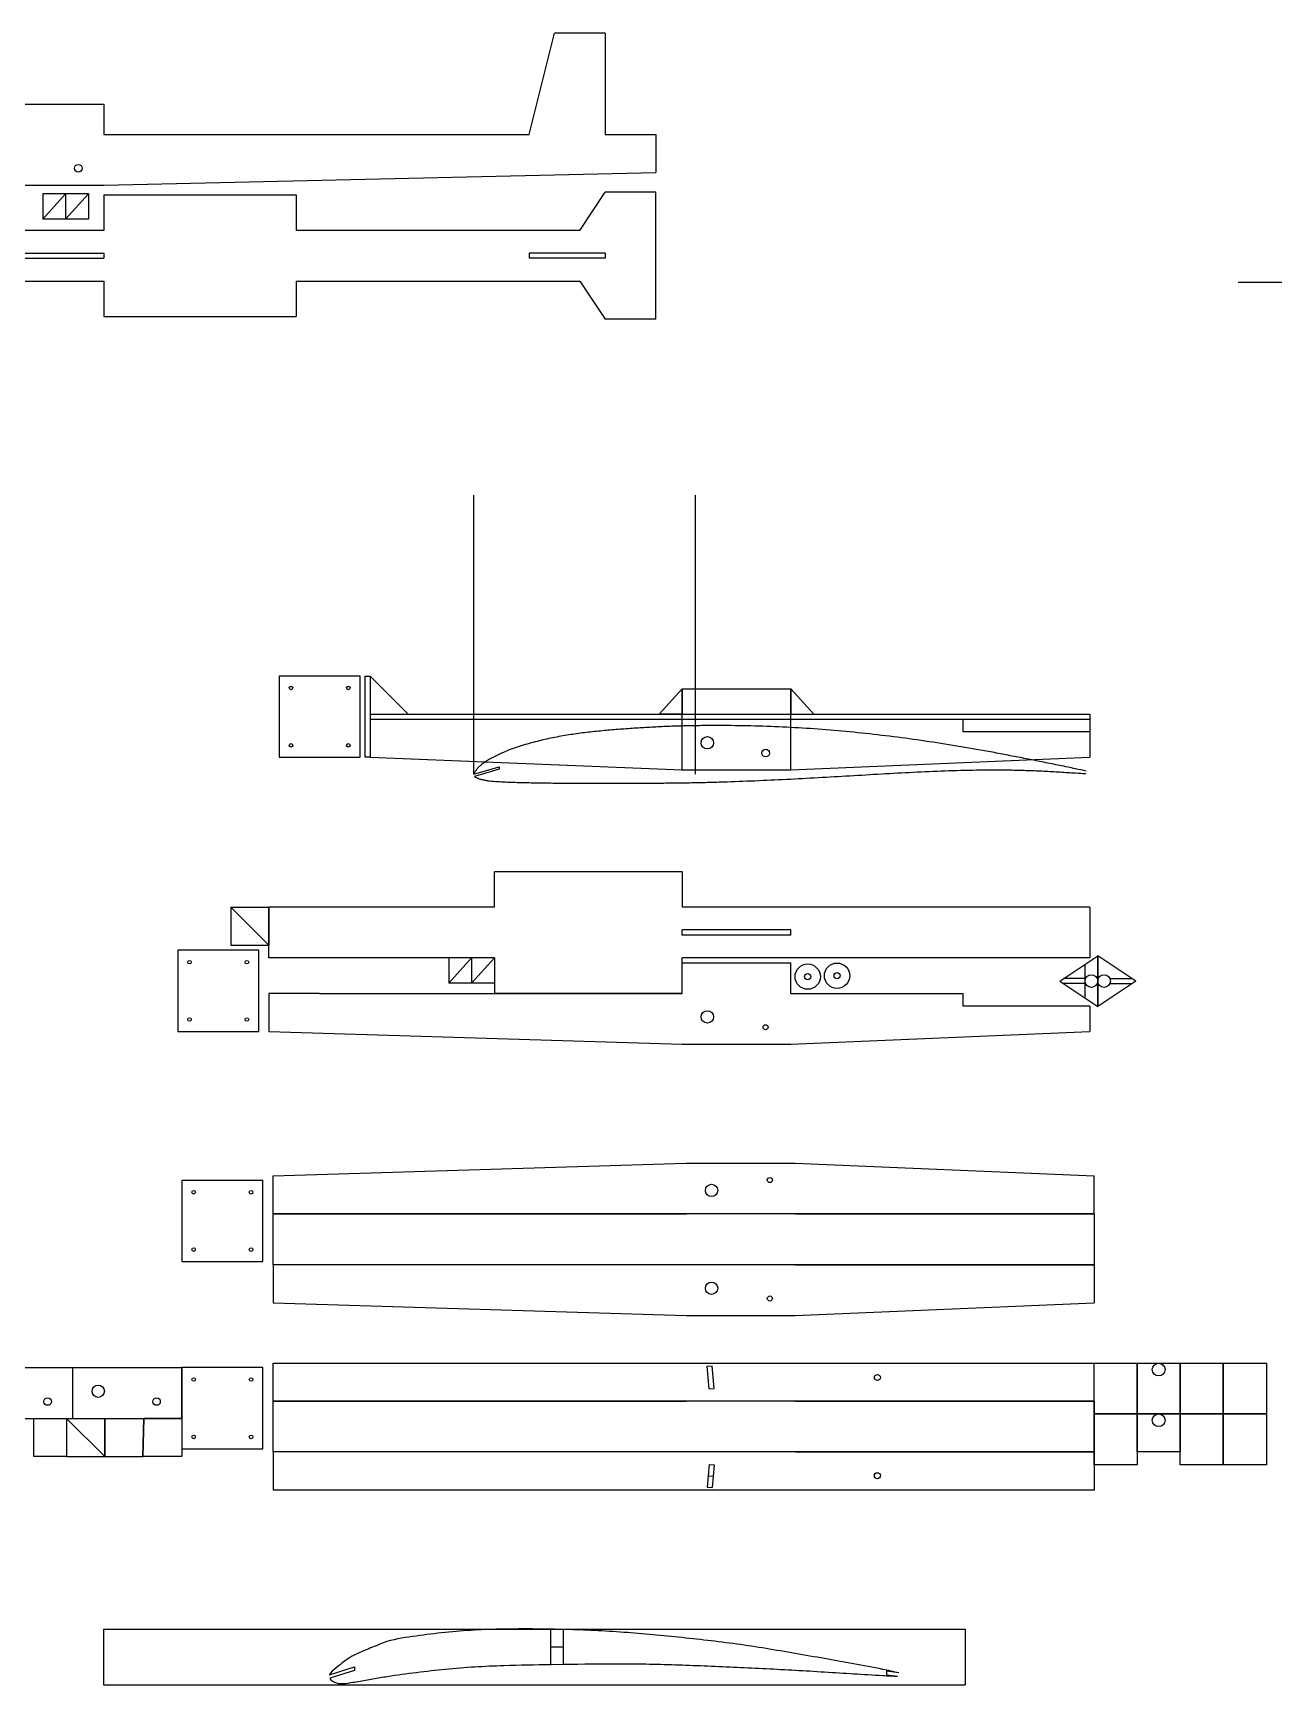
# Model space of a CAD drawing. Header units: millimetres. Extents: x -2 to 1825, y -447 to 591.
# Drawn here: x 652 to 1142, y -79 to 572 of the extents above; entities that cross this region are included whole.
import ezdxf

# ---------------------------------------------------------------- set-up
doc = ezdxf.new("R2010")
doc.units = ezdxf.units.MM

msp = doc.modelspace()

# ---------------------------------------------------------------- linework, layer by layer
for p, q in [((848.14, 532.34), (858.14, 572.34)), ((878.14, 572.34), (858.14, 572.34)), ((878.14, 572.34), (878.14, 532.34)), ((637.23, 544.34), (680.23, 544.34)), ((680.23, 544.34), (680.23, 532.34)), ((680.23, 532.34), (848.14, 532.34)), ((878.14, 532.34), (898.14, 532.34)), ((898.14, 532.34), (898.14, 517.34)), ((680.23, 512.34), (898.14, 517.34)), ((637.23, 512.34), (680.23, 512.34)), ((656.2, 498.96), (665.2, 508.96)), ((674.2, 508.96), (656.2, 508.96)), ((656.2, 508.96), (656.2, 498.96)), ((665.2, 498.96), (674.2, 508.96)), ((665.2, 508.96), (665.2, 498.96)), ((674.2, 508.96), (674.2, 498.96)), ((680.23, 508.51), (756.23, 508.51)), ((680.23, 508.51), (680.23, 494.51)), ((756.23, 508.51), (756.23, 494.51)), ((868.14, 494.51), (878.14, 509.51)), ((898.14, 509.51), (878.14, 509.51)), ((898.14, 459.51), (898.14, 509.51)), ((674.2, 498.96), (656.2, 498.96)), ((680.23, 494.51), (548.14, 494.51)), ((868.14, 494.51), (756.23, 494.51)), ((637.23, 485.51), (680.23, 485.51)), ((637.23, 483.51), (680.23, 483.51)), ((680.23, 485.51), (680.23, 483.51)), ((878.14, 485.51), (848.14, 485.51)), ((848.14, 485.51), (848.14, 483.51)), ((878.14, 483.51), (848.14, 483.51)), ((878.14, 485.51), (878.14, 483.51)), ((548.14, 474.51), (680.23, 474.51)), ((680.23, 474.51), (680.23, 460.51)), ((756.23, 474.51), (868.14, 474.51)), ((756.23, 474.51), (756.23, 460.51)), ((868.14, 474.51), (878.14, 459.51)), ((1127.84, 474.09), (1428.28, 474.09)), ((680.23, 460.51), (756.23, 460.51)), ((898.14, 459.51), (878.14, 459.51)), ((826.22, 279.98), (826.22, 390.04)), ((913.72, 279.98), (913.72, 390.04)), ((781.42, 318.66), (749.42, 318.66)), ((749.42, 318.66), (749.42, 286.66)), ((781.42, 286.66), (781.42, 318.66)), ((783.42, 286.66), (783.42, 318.66)), ((783.42, 318.66), (785.42, 318.66)), ((785.42, 318.66), (785.42, 303.66)), ((800.42, 303.66), (785.42, 318.66)), ((785.42, 318.66), (785.42, 303.66)), ((899.42, 303.66), (908.42, 313.66)), ((908.42, 281.66), (908.42, 313.66)), ((908.42, 313.66), (951.42, 313.66)), ((908.42, 313.66), (908.42, 303.66)), ((951.42, 281.66), (951.42, 313.66)), ((960.42, 303.66), (951.42, 313.66)), ((951.42, 313.66), (951.42, 303.66)), ((785.42, 303.66), (1069.33, 303.66)), ((785.42, 303.66), (785.42, 301.66)), ((785.42, 303.66), (800.42, 303.66)), ((785.42, 301.66), (1069.33, 301.66)), ((785.42, 301.66), (785.42, 286.66)), ((908.42, 303.66), (899.42, 303.66)), ((951.42, 303.66), (960.42, 303.66)), ((1019.33, 296.66), (1019.33, 301.66)), ((1069.33, 303.66), (1069.33, 301.66)), ((1069.33, 301.66), (1069.33, 286.66)), ((1069.33, 301.66), (1069.33, 296.66)), ((1069.33, 296.66), (1019.33, 296.66)), ((749.42, 286.66), (781.42, 286.66)), ((785.42, 286.66), (783.42, 286.66)), ((785.42, 286.66), (908.42, 281.66)), ((826.22, 279.98), (836.22, 282.92)), ((836.22, 281.92), (826.5, 279.07)), ((836.22, 282.92), (836.22, 281.92)), ((908.42, 281.66), (951.42, 281.66)), ((951.42, 281.66), (1069.33, 286.66)), ((834.42, 227.51), (834.42, 241.51)), ((908.42, 241.51), (834.42, 241.51)), ((908.42, 241.51), (908.42, 227.51)), ((730.42, 227.51), (730.42, 212.51)), ((745.42, 212.51), (730.42, 227.51)), ((730.42, 227.51), (730.42, 212.51)), ((730.42, 227.51), (745.42, 227.51)), ((834.42, 227.51), (745.42, 227.51)), ((745.42, 207.51), (745.42, 227.51)), ((745.42, 227.51), (745.42, 212.51)), ((1069.33, 227.51), (908.42, 227.51)), ((1069.33, 227.51), (1069.33, 207.51)), ((951.42, 218.51), (908.42, 218.51)), ((908.42, 216.51), (908.42, 218.51)), ((951.42, 216.51), (908.42, 216.51)), ((951.42, 216.51), (908.42, 216.51)), ((951.42, 216.51), (951.42, 218.51)), ((741.42, 210.51), (709.42, 210.51)), ((709.42, 210.51), (709.42, 178.51)), ((730.42, 212.51), (745.42, 212.51)), ((741.42, 178.51), (741.42, 210.51)), ((834.42, 207.51), (745.42, 207.51)), ((816.42, 197.51), (825.42, 207.51)), ((834.42, 207.51), (816.42, 207.51)), ((816.42, 207.51), (816.42, 197.51)), ((825.42, 197.51), (834.42, 207.51)), ((825.42, 207.51), (825.42, 197.51)), ((834.42, 207.51), (834.42, 193.51)), ((834.42, 207.51), (834.42, 197.51)), ((1069.33, 207.51), (908.42, 207.51)), ((908.42, 193.51), (908.42, 207.51)), ((908.42, 193.51), (908.42, 205.51)), ((908.42, 205.51), (951.42, 205.51)), ((951.42, 193.51), (951.42, 205.51)), ((1057.44, 198.36), (1072.44, 208.36)), ((1067.44, 191.69), (1067.44, 205.02)), ((1072.44, 188.36), (1072.44, 208.36)), ((1087.44, 198.36), (1072.44, 208.36)), ((1072.44, 208.36), (1072.44, 188.36)), ((834.42, 197.51), (816.42, 197.51)), ((1057.44, 198.36), (1072.44, 188.36)), ((1067.65, 199.36), (1058.94, 199.36)), ((1067.65, 197.36), (1058.94, 197.36)), ((1087.44, 198.36), (1072.44, 188.36)), ((1077.23, 199.36), (1085.94, 199.36)), ((1077.23, 197.36), (1085.94, 197.36)), ((745.42, 193.51), (745.42, 178.51)), ((765.42, 193.51), (745.42, 193.51)), ((765.42, 193.51), (908.42, 193.51)), ((908.42, 193.51), (834.42, 193.51)), ((951.42, 193.51), (1019.33, 193.51)), ((1019.33, 188.51), (1019.33, 193.51)), ((1069.33, 188.51), (1019.33, 188.51)), ((1069.33, 188.51), (1069.33, 178.51)), ((709.42, 178.51), (741.42, 178.51)), ((745.42, 178.51), (908.42, 173.51)), ((951.42, 173.51), (1069.33, 178.51)), ((908.42, 173.51), (951.42, 173.51)), ((747.08, 121.48), (910.08, 126.48)), ((910.08, 126.48), (953.08, 126.48)), ((953.08, 126.48), (1070.99, 121.48)), ((743.08, 119.75), (711.08, 119.75)), ((711.08, 119.75), (711.08, 87.75)), ((743.08, 87.75), (743.08, 119.75)), ((747.08, 106.48), (747.08, 121.48)), ((1070.99, 106.48), (1070.99, 121.48)), ((747.08, 86.48), (747.08, 106.48)), ((747.08, 106.48), (910.08, 106.48)), ((953.08, 106.48), (747.08, 106.48)), ((1070.99, 106.48), (910.08, 106.48)), ((953.08, 106.48), (1070.99, 106.48)), ((1070.99, 106.48), (1070.99, 86.48)), ((711.08, 87.75), (743.08, 87.75)), ((910.08, 86.48), (747.08, 86.48)), ((953.08, 86.48), (747.08, 86.48)), ((747.08, 86.48), (747.08, 71.48)), ((1070.99, 86.48), (910.08, 86.48)), ((953.08, 86.48), (1070.99, 86.48)), ((1070.99, 86.48), (1070.99, 71.48)), ((747.08, 71.48), (910.08, 66.48)), ((910.08, 66.48), (953.08, 66.48)), ((953.08, 66.48), (1070.99, 71.48)), ((625.08, 45.86), (668.08, 45.86)), ((668.08, 45.86), (711.08, 45.86)), ((668.08, 25.86), (668.08, 45.86)), ((668.08, 25.86), (668.08, 45.86)), ((743.08, 45.86), (711.08, 45.86)), ((711.08, 45.86), (711.08, 13.86)), ((711.08, 25.86), (711.08, 45.86)), ((743.08, 13.86), (743.08, 45.86)), ((747.08, 32.59), (747.08, 47.59)), ((747.08, 47.59), (1070.99, 47.59)), ((918.35, 46.48), (920.34, 46.64)), ((919.08, 37.51), (918.35, 46.48)), ((921.07, 37.67), (920.34, 46.64)), ((1070.99, 32.59), (1070.99, 47.59)), ((1070.99, 47.59), (1087.99, 47.59)), ((1070.99, 27.59), (1070.99, 47.59)), ((1087.99, 47.59), (1087.99, 27.59)), ((1087.99, 47.59), (1104.99, 47.59)), ((1087.99, 27.59), (1087.99, 47.59)), ((1104.99, 47.59), (1104.99, 27.59)), ((1104.99, 47.59), (1121.99, 47.59)), ((1104.99, 27.59), (1104.99, 47.59)), ((1121.99, 47.59), (1121.99, 27.59)), ((1121.99, 47.59), (1138.99, 47.59)), ((1121.99, 27.59), (1121.99, 47.59)), ((1138.99, 47.59), (1138.99, 27.59)), ((747.08, 12.59), (747.08, 32.59)), ((747.08, 32.59), (910.08, 32.59)), ((953.08, 32.59), (747.08, 32.59)), ((1070.99, 32.59), (910.08, 32.59)), ((919.08, 37.51), (921.07, 37.67)), ((953.08, 32.59), (1070.99, 32.59)), ((1070.99, 32.59), (1070.99, 12.59)), ((1087.99, 27.59), (1070.99, 27.59)), ((1070.99, 27.59), (1087.99, 27.59)), ((1070.99, 7.59), (1070.99, 27.59)), ((1104.99, 27.59), (1087.99, 27.59)), ((1087.99, 27.59), (1104.99, 27.59)), ((1087.99, 12.59), (1087.99, 27.59)), ((1087.99, 27.59), (1087.99, 7.59)), ((1104.99, 27.59), (1104.99, 12.59)), ((1121.99, 27.59), (1104.99, 27.59)), ((1104.99, 27.59), (1121.99, 27.59)), ((1104.99, 7.59), (1104.99, 27.59)), ((1121.99, 27.59), (1121.99, 7.59)), ((1138.99, 27.59), (1121.99, 27.59)), ((1121.99, 27.59), (1138.99, 27.59)), ((1121.99, 7.59), (1121.99, 27.59)), ((1138.99, 27.59), (1138.99, 7.59)), ((625.08, 25.86), (668.08, 25.86)), ((652.62, 25.86), (665.62, 25.86)), ((652.62, 10.86), (652.62, 25.86)), ((665.62, 25.86), (665.62, 10.86)), ((680.62, 10.86), (665.62, 25.86)), ((665.62, 25.86), (665.62, 10.86)), ((665.62, 25.86), (680.62, 25.86)), ((665.62, 25.86), (665.62, 10.86)), ((668.08, 25.86), (711.08, 25.86)), ((680.62, 10.86), (680.62, 25.86)), ((680.62, 25.86), (696.08, 25.86)), ((680.62, 25.86), (680.62, 10.86)), ((695.62, 10.86), (696.08, 25.86)), ((696.08, 25.86), (695.62, 10.86)), ((711.08, 25.86), (696.08, 25.86)), ((711.08, 25.86), (711.08, 10.86)), ((711.08, 13.86), (743.08, 13.86)), ((665.62, 10.86), (652.62, 10.86)), ((665.62, 10.86), (680.62, 10.86)), ((680.62, 10.86), (695.62, 10.86)), ((711.08, 10.86), (695.62, 10.86)), ((910.08, 12.59), (747.08, 12.59)), ((953.08, 12.59), (747.08, 12.59)), ((747.08, 12.59), (747.08, -2.41)), ((1070.99, 12.59), (910.08, 12.59)), ((919.08, 7.67), (918.35, -1.3)), ((919.08, 7.67), (921.07, 7.51)), ((921.07, 7.51), (920.34, -1.46)), ((953.08, 12.59), (1070.99, 12.59)), ((1070.99, 12.59), (1070.99, -2.41)), ((1087.99, 7.59), (1070.99, 7.59)), ((1104.99, 12.59), (1087.99, 12.59)), ((1121.99, 7.59), (1104.99, 7.59)), ((1138.99, 7.59), (1121.99, 7.59)), ((918.71, 3.19), (920.71, 3.02)), ((1070.99, -2.41), (747.08, -2.41)), ((918.35, -1.3), (920.34, -1.46)), ((680.18, -57.31), (1020.18, -57.31)), ((680.18, -57.31), (680.18, -79.31)), ((856.68, -71.2), (856.68, -57.31)), ((856.68, -57.31), (861.68, -57.31)), ((861.68, -71.13), (861.68, -57.31)), ((1020.18, -57.31), (1020.18, -79.31)), ((856.68, -71.2), (856.68, -64.26)), ((856.68, -64.26), (861.68, -64.28)), ((861.68, -71.13), (861.68, -64.28)), ((856.68, -71.2), (861.68, -71.13)), ((769.28, -75.31), (779.16, -72.2)), ((779.16, -73.6), (769.4, -76.67)), ((779.16, -72.2), (779.16, -73.6)), ((993.97, -74.59), (989.16, -73.88)), ((989.16, -73.88), (989.16, -75.28)), ((989.16, -75.28), (993.39, -75.9)), ((680.18, -79.31), (1020.18, -79.31))]:
    msp.add_line(p, q)
for centre, radius in [((670.23, 518.99), 1.5), ((754.11, 313.98), 0.7), ((776.74, 313.98), 0.7), ((918.42, 292.36), 2.45), ((754.11, 291.35), 0.7), ((776.74, 291.35), 0.7), ((941.42, 288.31), 1.5), ((714.11, 205.83), 0.7), ((736.74, 205.83), 0.7), ((958.01, 200.11), 5), ((969.59, 200.48), 5), ((958.01, 200.11), 1.2), ((969.59, 200.48), 1.2), ((1069.94, 198.36), 2.5), ((1074.94, 198.36), 2.5), ((714.11, 183.2), 0.7), ((736.74, 183.2), 0.7), ((918.42, 184.21), 2.45), ((941.42, 180.16), 1), ((920.08, 115.78), 2.45), ((943.08, 119.84), 1), ((715.76, 115.06), 0.7), ((738.39, 115.06), 0.7), ((715.76, 92.44), 0.7), ((738.39, 92.44), 0.7), ((920.08, 77.18), 2.45), ((943.08, 73.13), 1), ((1096.49, 45.09), 2.5), ((715.76, 41.17), 0.7), ((738.39, 41.17), 0.7), ((985.53, 41.98), 1.2), ((658.08, 32.5), 1.5), ((678.08, 36.56), 2.45), ((701.08, 32.5), 1.5), ((1096.49, 25.09), 2.5), ((715.76, 18.54), 0.7), ((738.39, 18.54), 0.7), ((985.53, 3.2), 1.2)]:
    msp.add_circle(centre, radius)
for points, knots in [([(1067.85, 281.19), (1066.47, 281.48), (1063.02, 282.26), (1057.48, 283.41), (1051.22, 284.67), (1044.97, 285.92), (1038.72, 287.13), (1032.47, 288.32), (1024.15, 289.86), (1013.74, 291.62), (1001.24, 293.52), (988.73, 295.14), (976.24, 296.54), (963.73, 297.64), (951.23, 298.45), (938.72, 298.95), (928.3, 299.14), (919.97, 299.15), (913.72, 299.1), (907.47, 298.97), (901.22, 298.74), (894.97, 298.42), (888.72, 298.02), (882.47, 297.56), (876.21, 297.02), (869.96, 296.35), (863.7, 295.48), (857.44, 294.37), (851.18, 292.96), (844.9, 291.21), (839.7, 289.36), (835.54, 287.54), (832.94, 286.18), (830.87, 284.88), (829.52, 283.9), (828.37, 282.94), (827.49, 282.07), (826.85, 281.12), (826.31, 280.37), (826.22, 279.98)], [8.492452, 8.492452, 8.492452, 8.492452, 12.723958, 19.110284, 25.486522, 31.859317, 38.22632, 44.588133, 50.943052, 63.621972, 76.264048, 88.869876, 101.446371, 113.994678, 126.520572, 139.030769, 151.532794, 157.782806, 164.033027, 170.284431, 176.538662, 182.796977, 189.059446, 195.326351, 201.600505, 207.887118, 214.198071, 220.54763, 226.954704, 233.448463, 240.091128, 243.50727, 247.045804, 248.894199, 250.826894, 252.054478, 253.39452, 254.459664, 255.67274, 255.67274, 255.67274, 255.67274]), ([(826.5, 279.07), (826.6, 278.97), (826.92, 278.73), (827.57, 278.5), (828.4, 278.17), (829.54, 277.85), (830.9, 277.54), (832.99, 277.29), (835.59, 277.05), (839.76, 276.85), (844.97, 276.69), (851.22, 276.58), (857.47, 276.49), (863.72, 276.41), (869.97, 276.38), (876.22, 276.36), (882.47, 276.37), (888.72, 276.4), (894.97, 276.44), (901.22, 276.49), (907.47, 276.55), (913.72, 276.66), (919.97, 276.81), (928.31, 277.07), (938.72, 277.46), (951.22, 278.05), (963.72, 278.72), (976.22, 279.46), (988.72, 280.21), (1001.22, 280.88), (1013.72, 281.41), (1024.14, 281.67), (1032.47, 281.7), (1038.72, 281.65), (1044.97, 281.45), (1051.22, 281.22), (1057.47, 280.83), (1062.98, 280.52), (1066.4, 280.31), (1067.73, 280.21)], [256.726544, 256.726544, 256.726544, 256.726544, 257.138315, 257.82114, 258.820971, 259.797972, 261.397036, 262.973585, 266.111328, 269.240814, 275.494094, 281.745294, 287.995942, 294.246362, 300.49649, 306.746508, 312.996516, 319.246566, 325.496679, 331.746879, 337.997271, 344.248153, 350.499953, 356.752994, 369.261827, 381.775392, 394.293201, 406.814645, 419.336382, 431.853663, 444.36437, 456.867676, 463.117717, 469.368029, 475.620479, 481.875477, 488.135836, 494.396631, 498.418666, 498.418666, 498.418666, 498.418666]), ([(993.97, -74.59), (991.86, -74.08), (985.94, -72.72), (972.27, -70.31), (953.1, -66.84), (930.1, -63.01), (907.02, -60.44), (884.01, -58.26), (860.97, -57.27), (837.96, -57.1), (818.73, -57.95), (803.47, -60.04), (793.67, -61.3), (786.25, -64.47), (780.43, -66.76), (775.4, -69.55), (772.27, -72.44), (769.68, -74.35), (769.28, -75.31)], [5.349549, 5.349549, 5.349549, 5.349549, 11.844101, 23.572129, 46.976276, 70.308972, 93.497701, 116.611318, 139.646917, 162.649482, 185.671868, 197.245674, 208.928711, 215.062809, 221.283229, 227.904728, 231.601721, 235.180312, 235.180312, 235.180312, 235.180312]), ([(769.4, -76.67), (769.88, -77.47), (772.09, -78.87), (775.88, -78.77), (780.71, -77.87), (786.42, -76.92), (794.05, -75.56), (803.63, -74.35), (818.92, -72.48), (836.63, -71.52), (850.49, -71.29), (856.68, -71.2)], [236.874958, 236.874958, 236.874958, 236.874958, 239.907015, 242.792775, 248.595634, 254.417956, 260.239889, 271.831671, 283.391734, 306.419971, 324.991335, 324.991335, 324.991335, 324.991335]), ([(861.68, -71.13), (869.16, -71.03), (884.3, -70.83), (907.12, -71.24), (930.12, -72.36), (953.15, -73.37), (972.31, -74.68), (985.73, -75.45), (991.48, -75.79), (993.39, -75.9)], [329.991893, 329.991893, 329.991893, 329.991893, 352.418463, 375.426706, 398.45935, 421.500504, 444.558299, 456.087346, 461.832374, 461.832374, 461.832374, 461.832374])]:
    msp.add_open_spline(points, degree=3, knots=knots)

doc.saveas('drawing.dxf')
